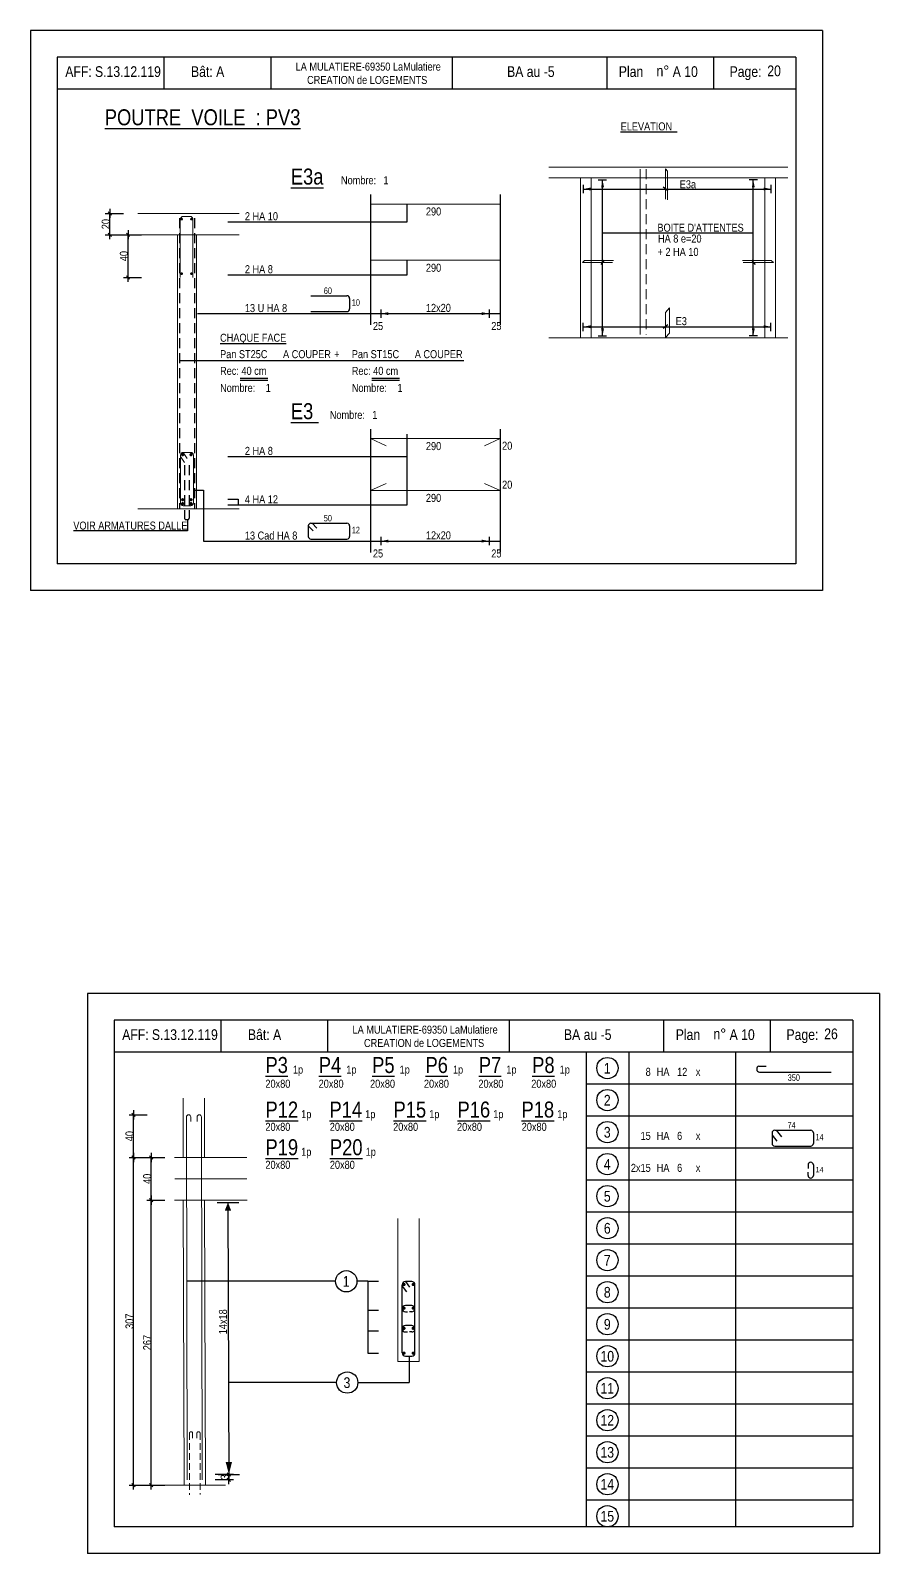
# Model space of a CAD drawing. Header units: metres. Extents: x -9927 to 45032, y -190416 to 12166.
# Drawn here: x 2827 to 4419, y -134272 to -131416 of the extents above; entities that cross this region are included whole.
import ezdxf
from ezdxf.enums import TextEntityAlignment as Align

# ---------------------------------------------------------------- set-up
doc = ezdxf.new("R2010")
doc.units = ezdxf.units.M
doc.header["$PDMODE"] = 65
doc.linetypes.add('CACHE2', pattern=[0.1875, 0.125, -0.0625])
for name, color, linetype in [('01_cote_gen', 4, 'Continuous'), ('01_fenetres', 171, 'Continuous'), ('01_linteaux', 3, 'Continuous'), ('01_sem', 42, 'Continuous'), ('01_texte', 230, 'Continuous'), ('AA_COTES', 2, 'Continuous')]:
    doc.layers.add(name, color=color, linetype=linetype)
doc.styles.add('STYLE2', font='ARIALN.TTF')
doc.dimstyles.new('JB25', dxfattribs={"dimscale": 0.1, "dimtxt": 150, "dimasz": 17, "dimexe": 0.1, "dimexo": 0.1, "dimgap": 0.09, "dimtad": 1, "dimdec": 1, "dimlfac": 0.5, "dimdsep": 46, "dimtxsty": 'STYLE2', "dimblk1": 'BOND_G', "dimblk2": 'BOND_D', "dimsah": 1, "dimcen": 1.5, "dimdle": 0.01, "dimse1": 1, "dimse2": 1, "dimclrd": 4, "dimclre": 2, "dimclrt": 5, "dimadec": 0, "dimazin": 0, "dimtfac": 2.333333, "dimtdec": 1, "dimtix": 1, "dimtmove": 2, "dimatfit": 3, "dimldrblk": 'BOND_G', "dimfxl": 1, "dimtolj": 1, "dimtzin": 0, "dimarcsym": 0})

# ---------------------------------------------------------------- blocks, each defined once
blk = doc.blocks.new('BOND_G')
at = {"layer": 'AA_COTES', "color": 0}
for p, q in [((5, 0), (-5, 0)), ((1.8, 1.8), (-1.8, -1.8)), ((0, -5), (0, 15))]:
    blk.add_line(p, q, dxfattribs=at)
blk = doc.blocks.new('BOND_D')
at = {"layer": 'AA_COTES', "color": 0}
for p, q in [((5, 0), (-5, 0)), ((-1.8, -1.8), (1.8, 1.8)), ((0, 5), (0, -15))]:
    blk.add_line(p, q, dxfattribs=at)
blk = doc.blocks.new('*D1135')
at = {"layer": '01_cote_gen', "color": 4, "linetype": 'Continuous', "lineweight": -2, "transparency": 16777216}
blk.add_line((3020.4, -134141.8), (3020.4, -133531.1), dxfattribs=at)
at = {"layer": 'DEFPOINTS', "color": 0, "linetype": 'Continuous', "lineweight": 0, "transparency": 16777216}
for p in [(3020.4, -133529.4), (3153.5, -133529.4), (3115.1, -134143.5)]:
    blk.add_point(p, dxfattribs=at)
at = {"layer": '01_cote_gen', "color": 4, "linetype": 'Continuous', "lineweight": -2, "transparency": 16777216, "xscale": 1.7, "yscale": 1.7, "zscale": 1.7}
for name, p, rotation in [('BOND_D', (3020.4, -133529.4), 90), ('BOND_G', (3020.4, -134143.5), 270)]:
    blk.add_blockref(name, p, dxfattribs=dict(at, rotation=rotation))
at = {"layer": '01_cote_gen', "color": 5, "linetype": 'Continuous', "lineweight": 0, "transparency": 16777216, "insert": (3012.8, -133836.4), "char_height": 15, "attachment_point": 5, "rotation": 90, "style": 'STYLE2'}
blk.add_mtext('\\A1;307', dxfattribs=at)
blk = doc.blocks.new('*D1136')
at = {"layer": '01_cote_gen', "color": 4, "linetype": 'Continuous', "lineweight": -2, "transparency": 16777216}
blk.add_line((3053.6, -133607.7), (3053.6, -133531.1), dxfattribs=at)
at = {"layer": 'DEFPOINTS', "color": 0, "linetype": 'Continuous', "lineweight": 0, "transparency": 16777216}
for p in [(3053.6, -133529.4), (3201.8, -133529.4), (3210.9, -133609.4)]:
    blk.add_point(p, dxfattribs=at)
at = {"layer": '01_cote_gen', "color": 4, "linetype": 'Continuous', "lineweight": -2, "transparency": 16777216, "xscale": 1.7, "yscale": 1.7, "zscale": 1.7}
for name, p, rotation in [('BOND_D', (3053.6, -133529.4), 90), ('BOND_G', (3053.6, -133609.4), 270)]:
    blk.add_blockref(name, p, dxfattribs=dict(at, rotation=rotation))
at = {"layer": '01_cote_gen', "color": 5, "linetype": 'Continuous', "lineweight": 0, "transparency": 16777216, "insert": (3046, -133569.4), "char_height": 15, "attachment_point": 5, "rotation": 90, "style": 'STYLE2'}
blk.add_mtext('\\A1;40', dxfattribs=at)
blk = doc.blocks.new('*D1137')
at = {"layer": '01_cote_gen', "color": 4, "linetype": 'Continuous', "lineweight": -2, "transparency": 16777216}
blk.add_line((3053.6, -134141.8), (3053.6, -133611.1), dxfattribs=at)
at = {"layer": 'DEFPOINTS', "color": 0, "linetype": 'Continuous', "lineweight": 0, "transparency": 16777216}
for p in [(3053.6, -133609.4), (3060.5, -133609.4), (3071.7, -134143.5)]:
    blk.add_point(p, dxfattribs=at)
at = {"layer": '01_cote_gen', "color": 4, "linetype": 'Continuous', "lineweight": -2, "transparency": 16777216, "xscale": 1.7, "yscale": 1.7, "zscale": 1.7}
for name, p, rotation in [('BOND_D', (3053.6, -133609.4), 90), ('BOND_G', (3053.6, -134143.5), 270)]:
    blk.add_blockref(name, p, dxfattribs=dict(at, rotation=rotation))
at = {"layer": '01_cote_gen', "color": 5, "linetype": 'Continuous', "lineweight": 0, "transparency": 16777216, "insert": (3046, -133876.4), "char_height": 15, "attachment_point": 5, "rotation": 90, "style": 'STYLE2'}
blk.add_mtext('\\A1;267', dxfattribs=at)
blk = doc.blocks.new('*D1138')
at = {"layer": '01_cote_gen', "color": 4, "linetype": 'Continuous', "lineweight": -2, "transparency": 16777216}
blk.add_line((3199, -134125.2), (3199, -134131.8), dxfattribs=at)
at = {"layer": 'DEFPOINTS', "color": 0, "linetype": 'Continuous', "lineweight": 0, "transparency": 16777216}
for p in [(3149.1, -134133.5), (3192.2, -134123.5), (3199, -134133.5)]:
    blk.add_point(p, dxfattribs=at)
at = {"layer": '01_cote_gen', "color": 4, "linetype": 'Continuous', "lineweight": -2, "transparency": 16777216, "xscale": 1.7, "yscale": 1.7, "zscale": 1.7}
for name, p, rotation in [('BOND_G', (3199, -134123.5), 90), ('BOND_D', (3199, -134133.5), 270)]:
    blk.add_blockref(name, p, dxfattribs=dict(at, rotation=rotation))
at = {"layer": '01_cote_gen', "color": 5, "linetype": 'Continuous', "lineweight": 0, "transparency": 16777216, "insert": (3191.3, -134128.5), "char_height": 15, "attachment_point": 5, "rotation": 90, "style": 'STYLE2'}
blk.add_mtext('\\A1;3', dxfattribs=at)
blk = doc.blocks.new('*D1139')
at = {"layer": '01_cote_gen', "color": 4, "lineweight": -2, "transparency": 16777216}
blk.add_line((3020.4, -133527.7), (3020.4, -133451.1), dxfattribs=at)
at = {"layer": 'DEFPOINTS', "color": 0, "lineweight": 0, "transparency": 16777216}
for p in [(3020.4, -133449.4), (3123.5, -133449.4), (3124.3, -133529.4)]:
    blk.add_point(p, dxfattribs=at)
at = {"layer": '01_cote_gen', "color": 4, "lineweight": -2, "transparency": 16777216, "xscale": 1.7, "yscale": 1.7, "zscale": 1.7}
for name, p, rotation in [('BOND_D', (3020.4, -133449.4), 90), ('BOND_G', (3020.4, -133529.4), 270)]:
    blk.add_blockref(name, p, dxfattribs=dict(at, rotation=rotation))
at = {"layer": '01_cote_gen', "color": 5, "lineweight": 0, "transparency": 16777216, "insert": (3012.8, -133489.4), "char_height": 15, "attachment_point": 5, "rotation": 90, "style": 'STYLE2'}
blk.add_mtext('\\A1;40', dxfattribs=at)
blk = doc.blocks.new('*D1243')
at = {"layer": '01_cote_gen', "color": 4, "linetype": 'Continuous', "lineweight": -2, "transparency": 16777216}
blk.add_line((3010, -131877.8), (3010, -131801.2), dxfattribs=at)
at = {"layer": 'DEFPOINTS', "color": 0, "linetype": 'Continuous', "lineweight": 0, "transparency": 16777216}
for p in [(3010, -131799.5), (3084.3, -131799.5), (3089.8, -131879.5)]:
    blk.add_point(p, dxfattribs=at)
at = {"layer": '01_cote_gen', "color": 4, "linetype": 'Continuous', "lineweight": -2, "transparency": 16777216, "xscale": 1.7, "yscale": 1.7, "zscale": 1.7}
for name, p, rotation in [('BOND_D', (3010, -131799.5), 90), ('BOND_G', (3010, -131879.5), 270)]:
    blk.add_blockref(name, p, dxfattribs=dict(at, rotation=rotation))
at = {"layer": '01_cote_gen', "color": 5, "linetype": 'Continuous', "lineweight": 0, "transparency": 16777216, "insert": (3002.3, -131839.5), "char_height": 15, "attachment_point": 5, "rotation": 90, "style": 'STYLE2'}
blk.add_mtext('\\A1;40', dxfattribs=at)
blk = doc.blocks.new('*D1244')
at = {"layer": '01_cote_gen', "color": 4, "linetype": 'Continuous', "lineweight": -2, "transparency": 16777216}
blk.add_line((2975.9, -131797.8), (2975.9, -131761.2), dxfattribs=at)
at = {"layer": 'DEFPOINTS', "color": 0, "linetype": 'Continuous', "lineweight": 0, "transparency": 16777216}
for p in [(2975.9, -131759.5), (3051.5, -131759.5), (3051.5, -131799.5)]:
    blk.add_point(p, dxfattribs=at)
at = {"layer": '01_cote_gen', "color": 4, "linetype": 'Continuous', "lineweight": -2, "transparency": 16777216, "xscale": 1.7, "yscale": 1.7, "zscale": 1.7}
for name, p, rotation in [('BOND_D', (2975.9, -131759.5), 90), ('BOND_G', (2975.9, -131799.5), 270)]:
    blk.add_blockref(name, p, dxfattribs=dict(at, rotation=rotation))
at = {"layer": '01_cote_gen', "color": 5, "linetype": 'Continuous', "lineweight": 0, "transparency": 16777216, "insert": (2968.2, -131779.5), "char_height": 15, "attachment_point": 5, "rotation": 90, "style": 'STYLE2'}
blk.add_mtext('\\A1;20', dxfattribs=at)

msp = doc.modelspace()

# ---------------------------------------------------------------- linework, layer by layer
at = {"layer": '01_cote_gen', "color": 5, "linetype": 'Continuous', "lineweight": 0}
msp.add_line((3970.06, -131676.52), (3970.06, -131986.27), dxfattribs=at)
at = {"layer": '01_cote_gen', "color": 5, "linetype": 'CACHE2', "lineweight": 0, "ltscale": 150}
msp.add_line((3981.2, -131676.52), (3981.2, -131986.76), dxfattribs=at)
at = {"layer": '01_cote_gen', "color": 2, "linetype": 'CACHE2', "lineweight": 0, "ltscale": 100}
for p, q in [((3125.12, -134046.48), (3125.12, -134162.05)), ((3131.12, -134046.48), (3131.12, -134055.46)), ((3139.12, -134046.48), (3139.12, -134055.46)), ((3145.12, -134046.48), (3145.12, -134161.2))]:
    msp.add_line(p, q, dxfattribs=at)
for centre in [(3128.12, -134046.48), (3142.12, -134046.48)]:
    msp.add_arc(centre, 3, 0, 180, dxfattribs=at)
at = {"layer": '01_fenetres', "ltscale": 30}
for p, q in [((2877.1, -131466.46), (2877.1, -132416.46)), ((4262.1, -131466.46), (2877.1, -131466.46)), ((3077.1, -131466.46), (3077.1, -131526.46)), ((3277.49, -131466.46), (3277.49, -131526.46)), ((3617.67, -131466.46), (3617.67, -131526.46)), ((3907.97, -131526.46), (3907.97, -131466.46)), ((4107.97, -131526.46), (4107.97, -131466.46)), ((4262.1, -131466.46), (4262.1, -132416.46)), ((4262.1, -131526.46), (2877.1, -131526.46)), ((4262.1, -132416.46), (2877.1, -132416.46)), ((2983.79, -133271.9), (2983.79, -134221.9)), ((2983.79, -133271.9), (2983.79, -134221.9)), ((2983.79, -133271.9), (2983.79, -134221.9)), ((4368.79, -133271.9), (2983.79, -133271.9)), ((3183.79, -133271.9), (3183.79, -133331.9)), ((3384.19, -133271.9), (3384.19, -133331.9)), ((3724.36, -133271.9), (3724.36, -133331.9)), ((4014.66, -133331.9), (4014.66, -133271.9)), ((4214.66, -133331.9), (4214.66, -133271.9)), ((4368.79, -133271.9), (4368.79, -134221.9)), ((4368.79, -133331.9), (2983.79, -133331.9)), ((4368.79, -134221.9), (2983.79, -134221.9))]:
    msp.add_line(p, q, dxfattribs=at)
at = {"layer": '01_linteaux', "linetype": 'Continuous'}
for p, q in [((3352.88, -131913.89), (3420.46, -131913.89)), ((3425.46, -131918.89), (3425.46, -131938.5)), ((3352.88, -131943.5), (3420.46, -131943.5)), ((3347.88, -132345.35), (3347.88, -132364.96)), ((3347.88, -132345.35), (3356.89, -132354.34)), ((3352.88, -132340.35), (3420.46, -132340.35)), ((3355.07, -132340.35), (3364.08, -132349.34)), ((3425.46, -132345.35), (3425.46, -132364.96)), ((3352.88, -132369.96), (3420.46, -132369.96)), ((4192.34, -133358.16), (4206.07, -133358.16)), ((4193.56, -133369.14), (4327.88, -133369.14)), ((4217.24, -133483.43), (4217.24, -133503.04)), ((4217.24, -133487.57), (4226.43, -133498.91)), ((4222.24, -133478.43), (4289.82, -133478.43)), ((4224.93, -133478.43), (4234.91, -133490.74)), ((4294.82, -133483.43), (4294.82, -133503.04)), ((4222.24, -133508.04), (4289.82, -133508.04)), ((4284.82, -133543.43), (4284.82, -133549.81)), ((4294.82, -133543.43), (4294.82, -133563.04)), ((4284.82, -133563.04), (4284.82, -133557.2))]:
    msp.add_line(p, q, dxfattribs=at)
for centre, start, end in [((3420.46, -131918.89), 0, 90), ((3420.46, -131938.5), 270, 0), ((3352.88, -132345.35), 90, 180), ((3420.46, -132345.35), 0, 90), ((3352.88, -132364.96), 180, 270), ((3420.46, -132364.96), 270, 0), ((4193.44, -133363.03), 102.77382, 192.77382), ((4193.56, -133364.14), 180, 270), ((4222.24, -133483.43), 90, 180), ((4289.82, -133483.43), 0, 90), ((4222.24, -133503.04), 180, 270), ((4289.82, -133503.04), 270, 0), ((4289.82, -133543.43), 90, 180), ((4289.82, -133543.43), 0, 90), ((4289.82, -133563.04), 180, 270), ((4289.82, -133563.04), 270, 0)]:
    msp.add_arc(centre, 5, start, end, dxfattribs=at)
at = {"layer": '01_sem', "color": 2, "lineweight": 0, "ltscale": 7}
for p, q in [((3798.98, -131672.83), (4246.76, -131672.83)), ((3798.98, -131692.83), (4246.76, -131692.83)), ((3858.08, -131692.83), (3858.08, -131992.83)), ((3878.08, -131692.83), (3878.08, -131992.83)), ((4017.48, -131675.91), (4017.48, -131732.58)), ((4017.48, -131675.91), (4021.02, -131680.14)), ((4021.02, -131680.14), (4021.02, -131734.07)), ((4203.6, -131692.83), (4203.6, -131992.83)), ((4223.6, -131692.83), (4223.6, -131992.83)), ((3464.31, -131741.82), (3707.79, -131741.82)), ((3028.38, -131759.45), (3218.37, -131759.45)), ((3107.71, -131771.06), (3107.71, -131879.45)), ((3125.71, -131765.06), (3113.71, -131765.06)), ((3131.71, -131771.06), (3131.71, -131879.45)), ((3028.38, -131799.45), (3218.37, -131799.45)), ((3102.43, -131799.45), (3102.43, -132313.45)), ((3138.43, -131799.45), (3138.43, -132313.45)), ((3464.31, -131847.41), (3707.79, -131847.41)), ((3861.71, -131851.38), (3865.94, -131847.84)), ((3861.71, -131851.38), (3918.38, -131851.38)), ((3865.94, -131847.84), (3919.87, -131847.84)), ((4215.74, -131847.84), (4161.82, -131847.84)), ((4219.97, -131851.38), (4163.31, -131851.38)), ((4215.74, -131847.84), (4219.97, -131851.38)), ((4017.48, -131945.33), (4024.76, -131936.62)), ((4017.48, -131992.38), (4017.48, -131945.33)), ((4024.76, -131983.67), (4024.76, -131936.62)), ((3798.98, -131992.83), (4246.76, -131992.83)), ((4017.48, -131992.38), (4024.76, -131983.67)), ((3464.31, -132181.69), (3707.79, -132181.69)), ((3464.31, -132181.69), (3493.63, -132195.03)), ((3707.79, -132181.69), (3678.46, -132195.03)), ((3108.43, -132212.45), (3108.43, -132302.45)), ((3108.43, -132215.23), (3115.78, -132226.43)), ((3113.43, -132207.45), (3127.43, -132207.45)), ((3113.43, -132207.45), (3120.78, -132218.65)), ((3132.43, -132212.45), (3132.43, -132302.45)), ((3464.31, -132278.86), (3493.63, -132265.52)), ((3464.31, -132278.86), (3707.79, -132278.86)), ((3707.79, -132278.86), (3678.46, -132265.52)), ((3028.38, -132313.45), (3218.37, -132313.45)), ((3045.01, -132313.45), (3197.31, -132313.45)), ((3113.43, -132307.45), (3127.43, -132307.45)), ((3113.49, -133529.41), (3113.49, -133418.16)), ((3153.49, -133529.24), (3153.49, -133417.99)), ((3119.49, -133453.41), (3121.12, -134133.48)), ((3127.49, -133453.41), (3127.49, -133461.81)), ((3139.49, -133453.41), (3139.49, -133461.81)), ((3147.49, -133453.41), (3149.12, -134133.48)), ((3113.49, -133529.41), (3097.05, -133529.41)), ((3232.67, -133529.41), (3113.49, -133529.41)), ((3232.67, -133569.41), (3097.78, -133569.41)), ((3113.49, -133609.41), (3097.05, -133609.41)), ((3113.49, -133609.41), (3115.12, -134143.48)), ((3233.4, -133609.41), (3113.49, -133609.41)), ((3232.67, -133609.41), (3113.49, -133609.41)), ((3153.49, -133609.41), (3155.12, -134143.48)), ((3515.9, -133911.87), (3515.9, -133644.05)), ((3515.9, -133911.87), (3515.9, -133644.05)), ((3555.9, -133911.87), (3555.9, -133644.04)), ((3515.9, -133911.87), (3555.9, -133911.87)), ((3515.9, -133911.87), (3555.9, -133911.87)), ((3192.67, -134143.48), (3059.39, -134143.48))]:
    msp.add_line(p, q, dxfattribs=at)
at = {"layer": '01_sem', "color": 2, "lineweight": 0, "ltscale": 7, "flags": 128}
for points, const_width in [([(3110.54, -131768.94, -1), (3110.54, -131771.44, -1)], 2.5), ([(3128.88, -131768.94, 1), (3128.88, -131771.44, 1)], 2.5), ([(3110.54, -131871.21, -1), (3110.54, -131873.71, -1)], 2.5), ([(3128.88, -131871.21, 1), (3128.88, -131873.71, 1)], 2.5), ([(3110.95, -132211.76, 1), (3113.95, -132211.76, 1)], 3), ([(3126.58, -132211.76, 1), (3129.58, -132211.76, 1)], 3), ([(3110.95, -132296.19, 1), (3113.95, -132296.19, 1)], 3), ([(3110.95, -132303.61, 1), (3113.95, -132303.61, 1)], 3), ([(3126.58, -132296.19, 1), (3129.58, -132296.19, 1)], 3), ([(3126.58, -132303.61, 1), (3129.58, -132303.61, 1)], 3)]:
    msp.add_lwpolyline(points, format="xyb", close=True, dxfattribs=dict(at, const_width=const_width))
at = {"layer": '01_sem', "color": 2, "lineweight": 0, "ltscale": 7}
for centre, radius, start, end in [((3113.71, -131771.06), 6, 90, 180), ((3125.71, -131771.06), 6, 0, 90), ((3113.43, -132212.45), 5, 90, 180), ((3127.43, -132212.45), 5, 0, 90), ((3113.43, -132302.45), 5, 180, 270), ((3127.43, -132302.45), 5, 270, 0), ((3123.49, -133453.41), 4, 0, 180), ((3143.49, -133453.41), 4, 0, 180)]:
    msp.add_arc(centre, radius, start, end, dxfattribs=at)
at = {"layer": '01_texte', "ltscale": 30}
for p, q in [((2827.1, -131416.46), (2827.1, -132466.46)), ((4312.1, -131416.46), (2827.1, -131416.46)), ((4312.1, -131416.46), (4312.1, -132466.46)), ((3863.45, -131705.67), (3863.45, -131721.31)), ((3863.45, -131713.73), (4215.14, -131713.73)), ((3891.47, -131696.74), (3907.11, -131696.74)), ((3899.53, -131988.96), (3899.53, -131696.74)), ((4021.62, -131717.04), (4013.35, -131710.42)), ((4190.21, -131696.74), (4174.57, -131696.74)), ((4182.15, -131988.96), (4182.15, -131696.74)), ((4215.14, -131705.67), (4215.14, -131721.31)), ((3464.31, -131723.88), (3464.31, -131968.51)), ((3533.32, -131775.23), (3533.32, -131741.82)), ((3707.79, -131723.88), (3707.79, -131968.51)), ((3196.9, -131775.23), (3533.32, -131775.23)), ((3533.32, -131874.51), (3533.32, -131847.41)), ((3902.84, -131847.24), (3896.22, -131855.52)), ((4178.84, -131847.24), (4185.46, -131855.52)), ((3196.9, -131874.51), (3533.32, -131874.51)), ((3140.48, -131947.36), (3707.79, -131947.36)), ((3484.02, -131939.3), (3484.02, -131954.94)), ((3686.7, -131939.3), (3686.7, -131954.94)), ((3863.45, -131979.98), (3863.45, -131964.34)), ((3863.45, -131971.92), (4215.14, -131971.92)), ((4021.62, -131968.61), (4013.35, -131975.23)), ((4215.14, -131979.98), (4215.14, -131964.34)), ((3891.47, -131988.96), (3907.11, -131988.96)), ((4190.21, -131988.96), (4174.57, -131988.96)), ((3464.31, -132163.75), (3464.31, -132394.96)), ((3533.32, -132305.96), (3533.32, -132173.27)), ((3707.79, -132163.75), (3707.79, -132394.96)), ((3196.9, -132215.1), (3533.32, -132215.1)), ((3132.43, -132278.42), (3151.6, -132278.42)), ((3151.6, -132278.42), (3151.6, -132373.82)), ((3196.9, -132305.96), (3533.32, -132305.96)), ((3197.09, -132295.48), (3216.44, -132295.48)), ((3216.44, -132295.48), (3216.44, -132305.96)), ((3121.72, -132333.51), (3121.72, -132354.73)), ((3121.72, -132354.73), (2907.93, -132354.73)), ((3151.6, -132373.82), (3707.79, -132373.82)), ((3484.02, -132365.76), (3484.02, -132381.4)), ((3686.7, -132365.76), (3686.7, -132381.4)), ((4312.1, -132466.46), (2827.1, -132466.46)), ((2933.79, -133221.9), (2933.79, -134271.9)), ((4418.79, -133221.9), (2933.79, -133221.9)), ((4418.79, -133221.9), (4418.79, -134271.9)), ((3868.79, -133331.9), (3868.79, -134221.9)), ((3948.79, -133331.9), (3948.79, -134221.9)), ((4148.79, -133331.9), (4148.79, -134221.9)), ((4368.79, -133391.9), (3868.79, -133391.9)), ((4368.79, -133451.9), (3868.79, -133451.9)), ((4368.79, -133511.9), (3868.79, -133511.9)), ((4368.79, -133571.9), (3868.79, -133571.9)), ((3177.22, -133613.72), (3217.54, -133613.72)), ((3197.38, -133613.72), (3199.01, -134130.36)), ((4368.79, -133631.9), (3868.79, -133631.9)), ((4368.79, -133691.9), (3868.79, -133691.9)), ((3523.9, -133895.87), (3523.9, -133767.87)), ((3523.9, -133770.42), (3531.9, -133781.15)), ((3541.9, -133761.87), (3529.9, -133761.87)), ((3529.9, -133761.87), (3537.9, -133772.6)), ((3547.9, -133895.87), (3547.9, -133767.87)), ((4368.79, -133751.9), (3868.79, -133751.9)), ((3541.9, -133806.81), (3529.9, -133806.81)), ((3529.9, -133818.81), (3534.09, -133818.81)), ((3541.9, -133818.81), (3537.72, -133818.81)), ((4368.79, -133811.9), (3868.79, -133811.9)), ((3541.9, -133844.49), (3529.9, -133844.49)), ((3529.9, -133856.49), (3534.09, -133856.49)), ((3541.9, -133856.49), (3537.72, -133856.49)), ((4368.79, -133871.9), (3868.79, -133871.9)), ((3529.9, -133901.87), (3541.9, -133901.87)), ((4368.79, -133931.9), (3868.79, -133931.9)), ((4368.79, -133991.9), (3868.79, -133991.9)), ((4368.79, -134051.9), (3868.79, -134051.9)), ((4368.79, -134111.9), (3868.79, -134111.9)), ((3178.85, -134123.48), (3219.17, -134123.48)), ((4368.79, -134171.9), (3868.79, -134171.9)), ((4418.79, -134271.9), (2933.79, -134271.9))]:
    msp.add_line(p, q, dxfattribs=at)
at = {"layer": '01_texte', "linetype": 'CACHE2', "ltscale": 150}
for p, q in [((3106.43, -131768.43), (3106.43, -132313.45)), ((3134.43, -131768.43), (3134.43, -132313.45)), ((3115.89, -132231.67), (3115.89, -132330.51)), ((3124.72, -132231.67), (3124.72, -132330.51)), ((3118.89, -132333.51), (3121.72, -132333.51))]:
    msp.add_line(p, q, dxfattribs=at)
at = {"layer": '01_texte'}
for p, q in [((3899.53, -131795.74), (4182.15, -131795.74)), ((3106.43, -132034.94), (3392.45, -132034.94)), ((3353.33, -132034.94), (3639.35, -132034.94)), ((3271.9, -132069.13), (3220.15, -132069.13)), ((3271.9, -132072.43), (3220.15, -132072.43)), ((3518.81, -132069.13), (3467.05, -132069.13)), ((3518.81, -132072.43), (3467.05, -132072.43)), ((3399.21, -133761.38), (3119.49, -133761.38)), ((3459.69, -133761.38), (3439.21, -133761.38)), ((3459.69, -133761.38), (3459.69, -133896.36)), ((3459.69, -133761.38), (3479.7, -133761.38)), ((3459.69, -133815.66), (3479.7, -133815.66)), ((3459.69, -133854.35), (3479.7, -133854.35)), ((3459.69, -133896.36), (3479.7, -133896.36)), ((3536.75, -133901.87), (3536.75, -133951.28)), ((3400.84, -133951.28), (3199.01, -133951.28)), ((3440.84, -133951.28), (3536.75, -133951.28))]:
    msp.add_line(p, q, dxfattribs=at)
at = {"layer": '01_texte', "ltscale": 30, "const_width": 3, "flags": 128}
for points in [[(3528.84, -133767.57, -1), (3525.84, -133767.57, -1)], [(3542.97, -133767.57, 1), (3545.97, -133767.57, 1)], [(3528.84, -133812, 1), (3525.84, -133812, 1)], [(3542.97, -133812, -1), (3545.97, -133812, -1)], [(3528.84, -133849.68, 1), (3525.84, -133849.68, 1)], [(3542.97, -133849.68, -1), (3545.97, -133849.68, -1)], [(3528.84, -133896.17, 1), (3525.84, -133896.17, 1)], [(3542.97, -133896.17, -1), (3545.97, -133896.17, -1)]]:
    msp.add_lwpolyline(points, format="xyb", close=True, dxfattribs=at)
at = {"layer": '01_texte'}
for centre in [(3908.79, -133361.9), (3908.79, -133421.9), (3908.79, -133481.9), (3908.79, -133541.9), (3908.79, -133601.9), (3908.79, -133661.9), (3908.79, -133721.9), (3419.21, -133761.38), (3908.79, -133781.9), (3908.79, -133841.9), (3908.79, -133901.9), (3420.84, -133951.28), (3908.79, -133961.9), (3908.79, -134021.9), (3908.79, -134081.9), (3908.79, -134141.9), (3908.79, -134201.9)]:
    msp.add_circle(centre, 20, dxfattribs=at)
at = {"layer": '01_texte', "linetype": 'CACHE2', "ltscale": 150}
for centre, start, end in [((3118.89, -132330.51), 180, 270), ((3121.72, -132330.51), 270, 0)]:
    msp.add_arc(centre, 3, start, end, dxfattribs=at)
at = {"layer": '01_texte', "ltscale": 30}
for centre, start, end in [((3529.9, -133767.87), 90.00091, 180), ((3541.9, -133767.87), 0, 90.00091), ((3529.9, -133812.81), 90.00091, 180), ((3529.9, -133812.81), 180, 269.99909), ((3541.9, -133812.81), 0, 90.00091), ((3541.9, -133812.81), 269.99909, 360), ((3529.9, -133850.49), 90.00091, 180), ((3529.9, -133850.49), 180, 269.99909), ((3541.9, -133850.49), 0, 90.00091), ((3541.9, -133850.49), 269.99909, 360), ((3529.9, -133895.87), 180, 270), ((3541.9, -133895.87), 270, 0)]:
    msp.add_arc(centre, 6, start, end, dxfattribs=at)
for points in [[(3863.45, -131713.73), (3877.28, -131710.98), (3877.28, -131713.73)], [(3863.45, -131713.73), (3877.28, -131716.49), (3877.28, -131713.73)], [(3899.53, -131696.74), (3896.78, -131710.56), (3899.53, -131710.56)], [(3899.53, -131696.74), (3902.29, -131710.56), (3899.53, -131710.56)], [(4182.15, -131696.74), (4179.4, -131710.56), (4182.15, -131710.56)], [(4182.15, -131696.74), (4184.91, -131710.56), (4182.15, -131710.56)], [(4215.14, -131713.73), (4201.32, -131710.98), (4201.32, -131713.73)], [(4215.14, -131713.73), (4201.32, -131716.49), (4201.32, -131713.73)], [(3484.02, -131947.36), (3497.84, -131944.61), (3497.84, -131947.36)], [(3484.02, -131947.36), (3497.84, -131950.12), (3497.84, -131947.36)], [(3686.7, -131947.36), (3672.87, -131944.61), (3672.87, -131947.36)], [(3686.7, -131947.36), (3672.87, -131950.12), (3672.87, -131947.36)], [(3863.45, -131971.92), (3877.28, -131969.17), (3877.28, -131971.92)], [(3863.45, -131971.92), (3877.28, -131974.68), (3877.28, -131971.92)], [(3899.53, -131988.96), (3896.78, -131975.14), (3899.53, -131975.14)], [(3899.53, -131988.96), (3902.29, -131975.14), (3899.53, -131975.14)], [(4182.15, -131988.96), (4179.4, -131975.14), (4182.15, -131975.14)], [(4182.15, -131988.96), (4184.91, -131975.14), (4182.15, -131975.14)], [(4215.14, -131971.92), (4201.32, -131969.17), (4201.32, -131971.92)], [(4215.14, -131971.92), (4201.32, -131974.68), (4201.32, -131971.92)], [(3484.02, -132373.82), (3497.84, -132371.06), (3497.84, -132373.82)], [(3484.02, -132373.82), (3497.84, -132376.57), (3497.84, -132373.82)], [(3686.7, -132373.82), (3672.87, -132371.06), (3672.87, -132373.82)], [(3686.7, -132373.82), (3672.87, -132376.57), (3672.87, -132373.82)], [(3197.38, -133613.72), (3191.48, -133628.79), (3197.38, -133628.79)], [(3197.38, -133613.72), (3203.28, -133628.79), (3197.38, -133628.79)], [(3199.01, -134123.48), (3193.11, -134100.41), (3199.01, -134100.41)], [(3199.01, -134123.48), (3204.91, -134100.41), (3199.01, -134100.41)]]:
    msp.add_solid(points, dxfattribs=at)

# ---------------------------------------------------------------- texts
at = {"layer": '01_texte', "style": 'STYLE2'}
for s, height, p in [('AFF:', 20, (2892.4, -131503.61)), ('S.13.12.119', 20, (2948.06, -131503.61)), ('Bât: A', 20, (3128.04, -131503.61)), ('LA MULATIERE-69350 LaMulatiere', 15, (3324.19, -131491.74)), ('BA au -5', 20, (3720.49, -131503.61)), ('Plan', 20, (3930.01, -131503.61)), ('n%%D', 20, (4000.7, -131502.17)), ('A 10', 20, (4031.04, -131503.61)), ('Page:', 20, (4137.68, -131503.61)), ('20', 20, (4208.37, -131502.17)), ('CREATION de LOGEMENTS', 15, (3345.67, -131516.74)), ('%%UELEVATION  ', 15, (3933.47, -131603.8)), ('%%UE3a', 30, (3315.24, -131705.37)), ('Nombre:', 15, (3409.21, -131704.74)), ('1', 15, (3488.83, -131704.74)), ('E3a', 15, (4044.23, -131712.38)), ('290', 15, (3568.4, -131763.27)), ('2 HA 10', 15, (3229.03, -131772.27)), ('2 HA 8', 15, (3229.03, -131871.55)), ('290', 15, (3568.4, -131868.86)), ('60', 12, (3376.94, -131910.34)), ('10', 12, (3429.45, -131932.55)), ('13 U HA 8', 15, (3229.03, -131944.41)), ('12x20', 15, (3568.4, -131944.07)), ('25', 15, (3469.08, -131978.01)), ('25', 15, (3690.94, -131978.01)), ('E3', 15, (4036.66, -131968.93)), ('%%UCHAQUE FACE', 15, (3182.56, -132000.04)), ('Pan ST25C', 15, (3182.56, -132030.83)), ('A COUPER', 15, (3300.59, -132030.83)), ('+', 15, (3396.55, -132030.83)), ('Pan ST15C', 15, (3429.47, -132030.83)), ('A COUPER', 15, (3547.5, -132030.83)), ('Rec: 40 cm', 15, (3182.56, -132062.11)), ('Rec: 40 cm', 15, (3429.47, -132062.11)), ('Nombre:', 15, (3182.56, -132094.02)), (' 1', 15, (3263.42, -132094.02)), ('Nombre:', 15, (3429.47, -132094.02)), (' 1', 15, (3510.32, -132094.02)), ('%%UE3 ', 30, (3315.24, -132145.24)), ('Nombre:', 15, (3388.2, -132144.6)), ('1', 15, (3467.82, -132144.6)), ('2 HA 8', 15, (3229.03, -132212.14)), ('290', 15, (3568.4, -132203.14)), ('20', 15, (3711.25, -132202.5)), ('20', 15, (3711.25, -132275.53)), ('4 HA 12', 15, (3229.03, -132303)), ('290', 15, (3568.4, -132300.31)), ('VOIR ARMATURES DALLE', 15, (2907.4, -132352.22)), ('50', 12, (3376.94, -132336.8)), ('12', 12, (3429.45, -132359.01)), ('13 Cad HA 8', 15, (3229.03, -132370.86)), ('12x20', 15, (3568.4, -132370.52)), ('25', 15, (3469.08, -132404.47)), ('25', 15, (3690.94, -132404.47)), ('AFF:', 20, (2999.09, -133309.05)), ('S.13.12.119', 20, (3054.75, -133309.05)), ('Bât: A', 20, (3234.73, -133309.05)), ('LA MULATIERE-69350 LaMulatiere', 15, (3430.88, -133297.19)), ('BA au -5', 20, (3827.18, -133309.05)), ('Plan', 20, (4036.7, -133309.05)), ('n%%D', 20, (4107.39, -133307.61)), ('A 10', 20, (4137.73, -133309.05)), ('Page:', 20, (4244.37, -133309.05)), ('26', 20, (4315.06, -133307.61)), ('CREATION de LOGEMENTS', 15, (3452.36, -133322.19)), ('%%UP3', 30, (3267.68, -133371.01)), ('%%UP4', 30, (3367.68, -133371.01)), ('%%UP5', 30, (3467.68, -133371.01)), ('%%UP6', 30, (3567.68, -133371.01)), ('%%UP7', 30, (3667.68, -133371.01)), ('%%UP8', 30, (3767.68, -133371.01)), ('1p', 15, (3319.11, -133372.1)), ('1p', 15, (3419.11, -133372.1)), ('1p', 15, (3519.11, -133372.1)), ('1p', 15, (3619.11, -133372.1)), ('1p', 15, (3719.11, -133372.1)), ('1p', 15, (3819.11, -133372.1)), ('HA', 15, (4001.08, -133376.31)), ('12', 15, (4039.25, -133376.31)), ('350', 12, (4246.62, -133385.64)), ('20x80', 15, (3267.49, -133398.62)), ('20x80', 15, (3367.33, -133398.62)), ('20x80', 15, (3463.69, -133398.62)), ('20x80', 15, (3564.69, -133398.62)), ('20x80', 15, (3666.86, -133398.62)), ('20x80', 15, (3765.89, -133398.62)), ('%%UP12', 30, (3267.68, -133454.56)), ('%%UP14', 30, (3387.68, -133454.56)), ('%%UP15', 30, (3507.68, -133454.56)), ('%%UP16', 30, (3627.68, -133454.56)), ('%%UP18', 30, (3747.68, -133454.56)), ('1p', 15, (3334.59, -133455.66)), ('1p', 15, (3454.59, -133455.66)), ('1p', 15, (3574.59, -133455.66)), ('1p', 15, (3694.59, -133455.66)), ('1p', 15, (3814.59, -133455.66)), ('74', 12, (4246.3, -133474.88)), ('20x80', 15, (3267.49, -133479.41)), ('20x80', 15, (3388.25, -133479.41)), ('20x80', 15, (3506.99, -133479.41)), ('20x80', 15, (3626.74, -133479.41)), ('20x80', 15, (3748, -133479.41)), ('HA', 15, (4001.08, -133496.31)), ('6', 15, (4039.25, -133496.31)), ('14', 12, (4298.81, -133497.09)), ('%%UP19', 30, (3267.68, -133525.19)), ('1p', 15, (3334.59, -133526.29)), ('%%UP20', 30, (3388.51, -133525.19)), ('1p', 15, (3455.42, -133526.29)), ('20x80', 15, (3267.49, -133550.61)), ('20x80', 15, (3388.32, -133550.61)), ('HA', 15, (4001.08, -133556.31)), ('6', 15, (4039.25, -133556.31)), ('14', 10, (4298.81, -133557.09))]:
    msp.add_text(s, height=height, dxfattribs=at).set_placement(p)
msp.add_text('%%UPOUTRE  VOILE  : PV3', height=30, dxfattribs=at).set_placement((3149.78, -131579.22), align=Align.MIDDLE)
for s, p in [("BOITE D'ATTENTES", (4164.19, -131793.71)), ('HA 8 e=20', (4085.13, -131814.11)), ('+ 2 HA 10 ', (4084.26, -131839.04)), ('8', (3989.88, -133376.31)), ('15', (3989.88, -133496.31)), ('2x15', (3989.88, -133556.31))]:
    msp.add_text(s, height=15, dxfattribs=at).set_placement(p, align=Align.RIGHT)
for s, p in [('1', (3908.39, -133362.13)), ('2', (3908.39, -133422.13)), ('3', (3908.39, -133482.13)), ('4', (3908.39, -133542.13)), ('5', (3908.39, -133602.13)), ('6', (3908.39, -133662.13)), ('7', (3908.39, -133722.13)), ('1', (3418.81, -133761.61)), ('8', (3908.39, -133782.13)), ('9', (3908.39, -133842.13)), ('10', (3908.39, -133902.13)), ('3', (3420.44, -133951.5)), ('11', (3908.39, -133962.13)), ('12', (3908.39, -134022.13)), ('13', (3908.39, -134082.13)), ('14', (3908.39, -134142.13)), ('15', (3908.39, -134202.13))]:
    msp.add_text(s, height=20, dxfattribs=at).set_placement(p, align=Align.MIDDLE_CENTER)
for p in [(4078.66, -133376.31), (4078.66, -133496.31), (4078.66, -133556.31)]:
    msp.add_text('x', height=15, dxfattribs=at).set_placement(p, align=Align.CENTER)
msp.add_text('14x18', height=15, rotation=90, dxfattribs=at).set_placement((3195.41, -133860.78))

# ---------------------------------------------------------------- dimensions: what is measured, and where the dimension line sits
at = {"layer": '01_cote_gen', "linetype": 'Continuous', "lineweight": 0}
for base, p1, p2, picture, middle in [((2975.9, -131759.45), (3051.49, -131799.45), (3051.49, -131759.45), '*D1244', (2968.23, -131779.45)), ((3010, -131799.45), (3089.8, -131879.45), (3084.29, -131799.45), '*D1243', (3002.33, -131839.45)), ((3020.45, -133529.41), (3115.12, -134143.48), (3153.49, -133529.41), '*D1135', (3012.78, -133836.45)), ((3053.62, -133529.41), (3210.91, -133609.41), (3201.85, -133529.41), '*D1136', (3045.96, -133569.41)), ((3053.62, -133609.41), (3071.75, -134143.48), (3060.49, -133609.41), '*D1137', (3045.96, -133876.45))]:
    dim = msp.add_linear_dim(base=base, p1=p1, p2=p2, angle=90, dimstyle='JB25', dxfattribs=at)
    dim.commit()
    dim.dimension.update_dxf_attribs({"geometry": picture, "text_midpoint": middle})
at = {"layer": '01_cote_gen', "lineweight": 0}
dim = msp.add_linear_dim(base=(3020.45, -133449.41), p1=(3124.28, -133529.41), p2=(3123.49, -133449.41), angle=90, dimstyle='JB25', dxfattribs=at)
dim.commit()
dim.dimension.update_dxf_attribs({"geometry": '*D1139', "text_midpoint": (3012.78, -133489.41)})
at = {"layer": '01_cote_gen', "linetype": 'Continuous', "lineweight": 0}
dim = msp.add_linear_dim(base=(3199.01, -134133.48), p1=(3192.19, -134123.48), p2=(3149.12, -134133.48), angle=90, text='3', dimstyle='JB25', dxfattribs=at)
dim.commit()
dim.dimension.update_dxf_attribs({"geometry": '*D1138', "text_midpoint": (3191.34, -134128.48)})

doc.saveas('drawing.dxf')
